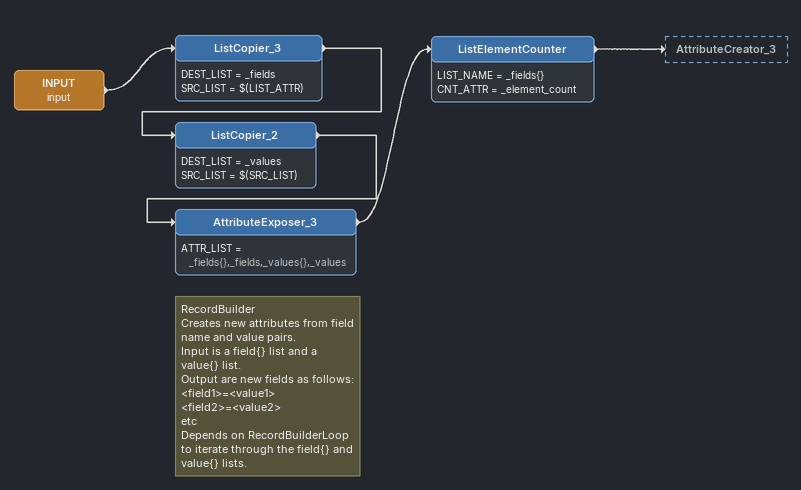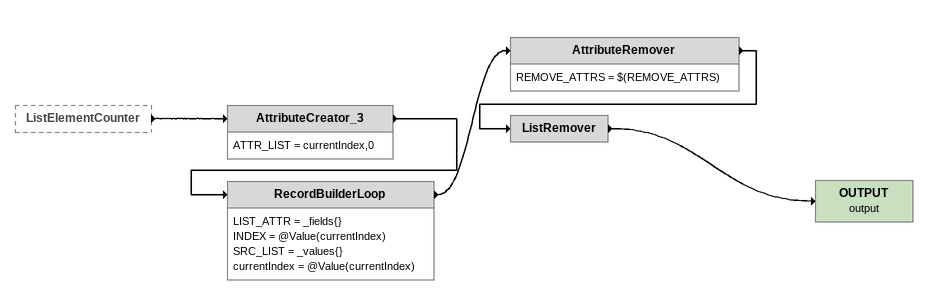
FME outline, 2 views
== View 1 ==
INPUT (input)
    -> ListCopier_3
ListCopier_3
    DEST_LIST = _fields
    SRC_LIST = $(LIST_ATTR)
    -> ListCopier_2
ListCopier_2
    DEST_LIST = _values
    SRC_LIST = $(SRC_LIST)
    -> AttributeExposer_3
Note: RecordBuilder / Creates new attributes from field name and value pairs. / Input is a field{} list and a value{} list. / Output are new fields as follows: / <field1>=<value1> / <field2>=<value2> / etc / Depends on RecordBuilderLoop to iterate through the field{} and value{} lists.
AttributeExposer_3
    ATTR_LIST = _fields{},_fields,_values{},_values
    -> ListElementCounter
ListElementCounter
    LIST_NAME = _fields{}
    CNT_ATTR = _element_count
    -> AttributeCreator_3

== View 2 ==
ListElementCounter [outside]
    -> AttributeCreator_3
AttributeCreator_3
    ATTR_LIST = currentIndex,0
    -> RecordBuilderLoop
RecordBuilderLoop
    LIST_ATTR = _fields{}
    INDEX = @Value(currentIndex)
    SRC_LIST = _values{}
    currentIndex = @Value(currentIndex)
    -> AttributeRemover
AttributeRemover
    REMOVE_ATTRS = $(REMOVE_ATTRS)
    -> ListRemover
ListRemover
    -> OUTPUT (output)
OUTPUT (output)
